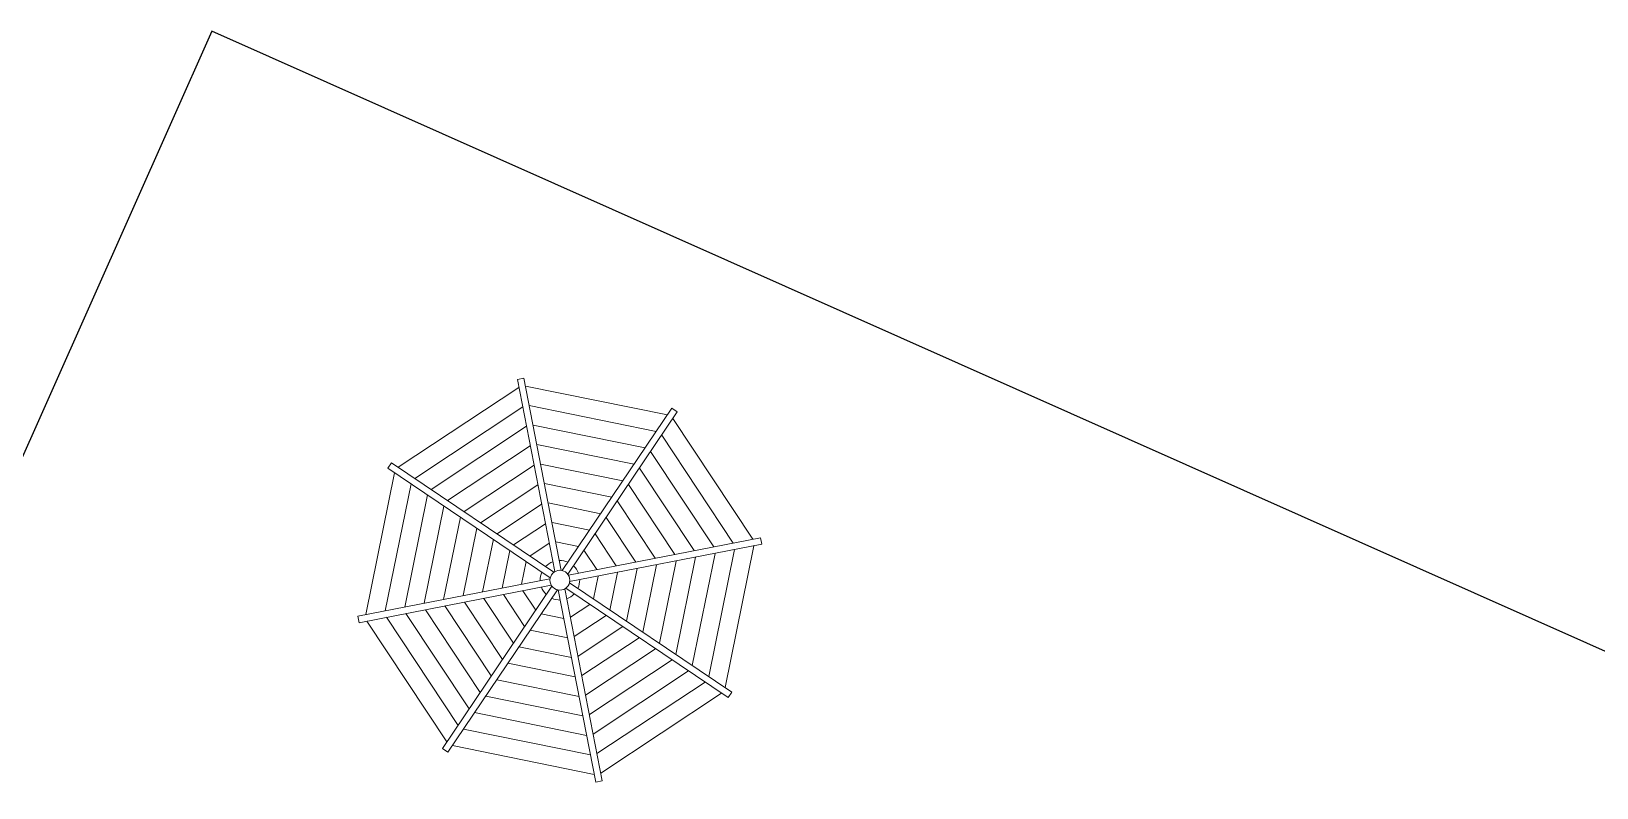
# Model space of a CAD drawing. Header units: inches. Extents: x -422522 to 22891, y -2973 to 414515.
# Drawn here: x 18668 to 19981, y 5437 to 6071 of the extents above; entities that cross this region are included whole.
import ezdxf

# ---------------------------------------------------------------- set-up
doc = ezdxf.new("R2010")
doc.units = ezdxf.units.IN
doc.header["$MEASUREMENT"] = 0
doc.layers.get('0').update_dxf_attribs({"lineweight": 25})
doc.layers.add('ARREDAMENTO', color=8, linetype='Continuous', lineweight=18)

msp = doc.modelspace()

# ---------------------------------------------------------------- linework, layer by layer
msp.add_lwpolyline([(18006.5, 4243.6), (19833.7, 3430.4), (20646.9, 5257.6), (18819.7, 6070.8)], close=True)
at = {"layer": 'ARREDAMENTO', "linetype": 'Continuous'}
for p, q in [((19081.3, 5779.9), (19075.9, 5778.8)), ((19075.9, 5778.8), (19107.2, 5617.7)), ((19081.3, 5779.9), (19112.7, 5618.7)), ((19077.2, 5772.2), (18976, 5705.2)), ((19201.6, 5749.1), (19082.6, 5773.3)), ((18989.8, 5695.9), (19080.3, 5755.9)), ((19085.8, 5757), (19192.3, 5735.3)), ((19205.3, 5754.7), (19113.5, 5618.6)), ((19209.9, 5751.6), (19118.1, 5615.5)), ((19209.9, 5751.6), (19205.3, 5754.7)), ((19003.6, 5686.6), (19083.5, 5739.6)), ((19089, 5740.6), (19183, 5721.5)), ((19273.2, 5644.8), (19206.2, 5746)), ((19017.4, 5677.3), (19086.7, 5723.2)), ((19092.2, 5724.3), (19173.7, 5707.7)), ((19196.9, 5732.2), (19256.8, 5641.6)), ((19187.6, 5718.4), (19240.5, 5638.4)), ((18972.9, 5700.6), (18948.7, 5581.7)), ((18970.4, 5709), (18967.3, 5704.4)), ((18967.3, 5704.4), (19103.4, 5612.6)), ((18970.4, 5709), (19106.5, 5617.2)), ((19031.2, 5668), (19089.9, 5706.9)), ((19095.3, 5707.9), (19164.4, 5693.9)), ((19178.3, 5704.6), (19224.2, 5635.3)), ((18965, 5584.8), (18986.7, 5691.3)), ((19045, 5658.7), (19093.1, 5690.5)), ((19098.5, 5691.6), (19155, 5680.1)), ((19169, 5690.8), (19207.8, 5632.1)), ((18981.4, 5588), (19000.5, 5682)), ((18997.7, 5591.2), (19014.3, 5672.7)), ((19058.8, 5649.4), (19096.2, 5674.2)), ((19101.7, 5675.3), (19145.7, 5666.3)), ((19159.6, 5677), (19191.5, 5628.9)), ((19014, 5594.4), (19028.1, 5663.4)), ((19072.6, 5640.1), (19099.4, 5657.9)), ((19104.9, 5658.9), (19136.4, 5652.5)), ((19150.3, 5663.2), (19175.2, 5625.7)), ((19030.4, 5597.6), (19041.9, 5654.1)), ((19046.7, 5600.7), (19055.7, 5644.8)), ((19279.8, 5646.1), (19118.6, 5614.7)), ((19141, 5649.4), (19158.8, 5622.6)), ((19280.8, 5640.6), (19279.8, 5646.1)), ((19063, 5603.9), (19069.5, 5635.5)), ((19086.4, 5630.8), (19102.6, 5641.5)), ((19108, 5642.6), (19127.1, 5638.7)), ((19280.8, 5640.6), (19119.7, 5609.3)), ((19131.7, 5635.6), (19142.5, 5619.4)), ((19241.6, 5633), (19222.5, 5539)), ((19257.9, 5636.2), (19236.3, 5529.7)), ((19250.1, 5520.4), (19274.2, 5639.4)), ((19079.4, 5607.1), (19083.3, 5626.2)), ((19176.2, 5620.3), (19167.3, 5576.2)), ((19192.6, 5623.5), (19181.1, 5566.9)), ((19208.9, 5626.6), (19194.9, 5557.6)), ((19225.2, 5629.8), (19208.7, 5548.3)), ((18942.1, 5580.4), (19103.2, 5611.7)), ((18943.2, 5574.9), (19104.3, 5606.3)), ((19013, 5469.5), (19104.8, 5605.6)), ((19255.6, 5516.7), (19119.5, 5608.4)), ((19143.5, 5613.9), (19139.7, 5594.8)), ((19159.9, 5617.1), (19153.5, 5585.5)), ((19017.6, 5466.4), (19109.4, 5602.5)), ((19063.3, 5544), (19031.4, 5592.1)), ((19072.6, 5557.8), (19047.8, 5595.3)), ((19081.9, 5571.6), (19064.1, 5598.5)), ((19091.2, 5585.4), (19080.4, 5601.7)), ((19141.6, 5441.2), (19110.2, 5602.3)), ((19147, 5442.2), (19115.7, 5603.3)), ((19252.5, 5512.1), (19116.4, 5603.8)), ((18942.1, 5580.4), (18943.2, 5574.9)), ((19026.1, 5488.8), (18966.1, 5579.4)), ((19035.4, 5502.6), (18982.4, 5582.6)), ((19044.7, 5516.4), (18998.8, 5585.8)), ((19054, 5530.2), (19015.1, 5588.9)), ((19114.9, 5578.4), (19095.8, 5582.3)), ((19136.6, 5590.2), (19120.3, 5579.5)), ((19150.4, 5580.9), (19123.5, 5563.2)), ((18949.7, 5576.2), (19016.7, 5475)), ((19118.1, 5562.1), (19086.5, 5568.5)), ((19164.2, 5571.6), (19126.7, 5546.8)), ((19121.2, 5545.8), (19077.2, 5554.7)), ((19178, 5562.3), (19129.9, 5530.5)), ((19191.8, 5553), (19133, 5514.1)), ((19124.4, 5529.4), (19067.9, 5540.9)), ((19205.6, 5543.7), (19136.2, 5497.8)), ((19127.6, 5513.1), (19058.6, 5527.1)), ((19219.4, 5534.4), (19139.4, 5481.5)), ((19130.8, 5496.7), (19049.3, 5513.3)), ((19233.2, 5525.1), (19142.6, 5465.1)), ((19145.8, 5448.8), (19247, 5515.8)), ((19252.5, 5512.1), (19255.6, 5516.7)), ((19133.9, 5480.4), (19040, 5499.5)), ((19137.1, 5464.1), (19030.7, 5485.7)), ((19017.6, 5466.4), (19013, 5469.5)), ((19013, 5469.5), (19017.6, 5466.4)), ((19021.4, 5471.9), (19140.3, 5447.7)), ((19141.6, 5441.2), (19147, 5442.2))]:
    msp.add_line(p, q, dxfattribs=at)
msp.add_circle((19111.5, 5610.5), 8.32, dxfattribs=at)
for start, end in [(110.6034, 136.4149), (65.6034, 91.4149), (20.6035, 46.415), (155.6034, 181.415), (335.6035, 1.4149), (200.6034, 226.4149), (245.6035, 271.4149), (290.6034, 316.4151)]:
    msp.add_arc((19111.5, 5610.5), 16.6, start, end, dxfattribs=at)

doc.saveas('drawing.dxf')
